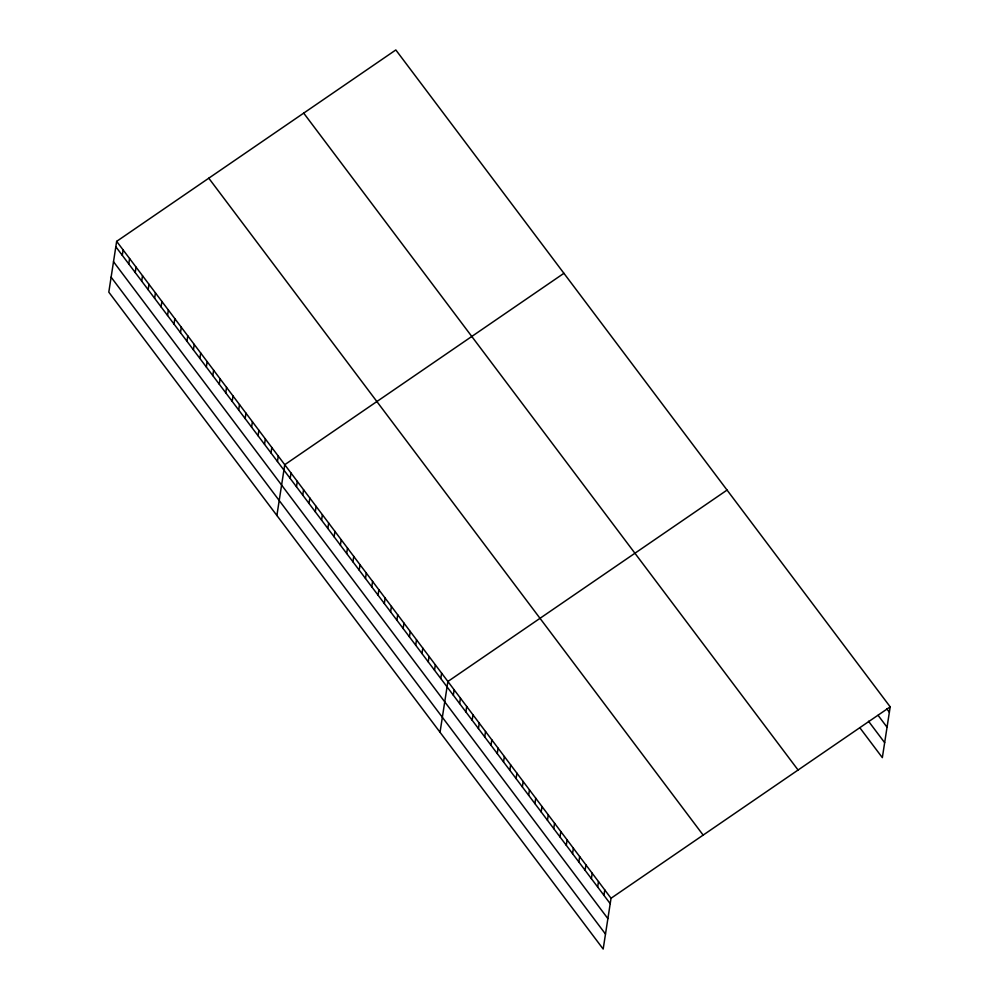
<?xml version="1.0" encoding="UTF-8"?>
<svg xmlns="http://www.w3.org/2000/svg" width="999" height="999" viewBox="0 0 999 999"><rect width="100%" height="100%" fill="white"/><g stroke="black" fill="none" stroke-linecap="round" stroke-linejoin="round"><path stroke-width="1.5" d="M116.658 241.358L108.804 292.145L603.171 949.05L611.038 898.263L116.658 241.358L395.829 49.95L890.196 706.855L882.342 757.642L859.927 727.871M122.29 255.332L123.127 249.95M128.759 263.923L129.595 258.541M135.227 272.515L136.051 267.133M141.683 281.106L142.52 275.712M148.152 289.698L148.988 284.303M154.62 298.289L155.457 292.894M161.076 306.88L161.913 301.486M167.545 315.472L168.381 310.077M174.013 324.063L174.85 318.669M180.482 332.642L181.306 327.26M186.938 341.233L187.775 335.851M193.406 349.825L194.243 344.443M199.875 358.416L200.712 353.034M206.331 367.008L207.168 361.626M212.799 375.599L213.636 370.217M219.268 384.19L220.105 378.796M225.737 392.782L226.561 387.387M232.193 401.373L233.029 395.979M238.661 409.965L239.498 404.57M245.13 418.556L245.966 413.161M251.586 427.135L252.422 421.753M258.054 435.726L258.891 430.344M264.523 444.318L265.359 438.936M270.991 452.909L271.815 447.527M277.447 461.501L278.284 456.118M276.885 515.496L284.752 464.71L563.911 273.301M290.185 478.434L291.021 473.039M296.466 486.763L297.302 481.381M302.734 495.104L303.571 489.722M309.016 503.446L309.852 498.051M315.284 511.775L316.121 506.393M321.566 520.117L322.402 514.735M327.834 528.459L328.671 523.064M334.116 536.788L334.952 531.406M340.384 545.129L341.221 539.747M346.665 553.471L347.502 548.076M352.934 561.813L353.771 556.418M359.215 570.142L360.052 564.76M365.484 578.483L366.321 573.089M371.765 586.825L372.602 581.43M378.034 595.154L378.871 589.772M384.315 603.496L385.152 598.101M390.584 611.838L391.421 606.443M396.865 620.167L397.702 614.785M403.134 628.508L403.971 623.114M409.415 636.85L410.252 631.455M415.684 645.179L416.521 639.797M421.965 653.521L422.789 648.126M428.234 661.862L429.071 656.468M434.515 670.192L435.339 664.81M440.784 678.533L441.62 673.151M440.035 732.267L447.889 681.48L727.06 490.072M453.334 695.204L454.17 689.822M459.615 703.546L460.439 698.164M465.884 711.887L466.72 706.493M472.165 720.217L472.989 714.834M478.434 728.558L479.27 723.176M484.715 736.9L485.539 731.505M490.984 745.229L491.82 739.847M497.265 753.571L498.089 748.189M503.533 761.912L504.37 756.518M509.802 770.241L510.639 764.859M516.083 778.583L516.92 773.201M522.352 786.925L523.189 781.53M528.633 795.266L529.47 789.872M534.902 803.596L535.739 798.213M541.183 811.937L542.02 806.543M547.452 820.279L548.289 814.884M553.733 828.608L554.57 823.226M560.002 836.95L560.839 831.555M566.283 845.291L567.12 839.897M572.552 853.621L573.389 848.238M578.833 861.962L579.67 856.568M585.102 870.304L585.938 864.909M591.383 878.633L592.22 873.251M597.652 886.975L598.488 881.58M603.933 895.316L604.77 889.922M611.038 898.263L890.196 706.855M886.675 708.666L889.372 712.25M878.084 715.309L887.05 727.222M868.518 721.228L884.652 742.657M303.696 113.112L798.076 770.017M208.791 178.197L703.159 835.102M115.822 246.741L610.202 903.645M113.511 261.726L607.892 918.63M111.114 277.16L605.494 934.065"/></g></svg>
